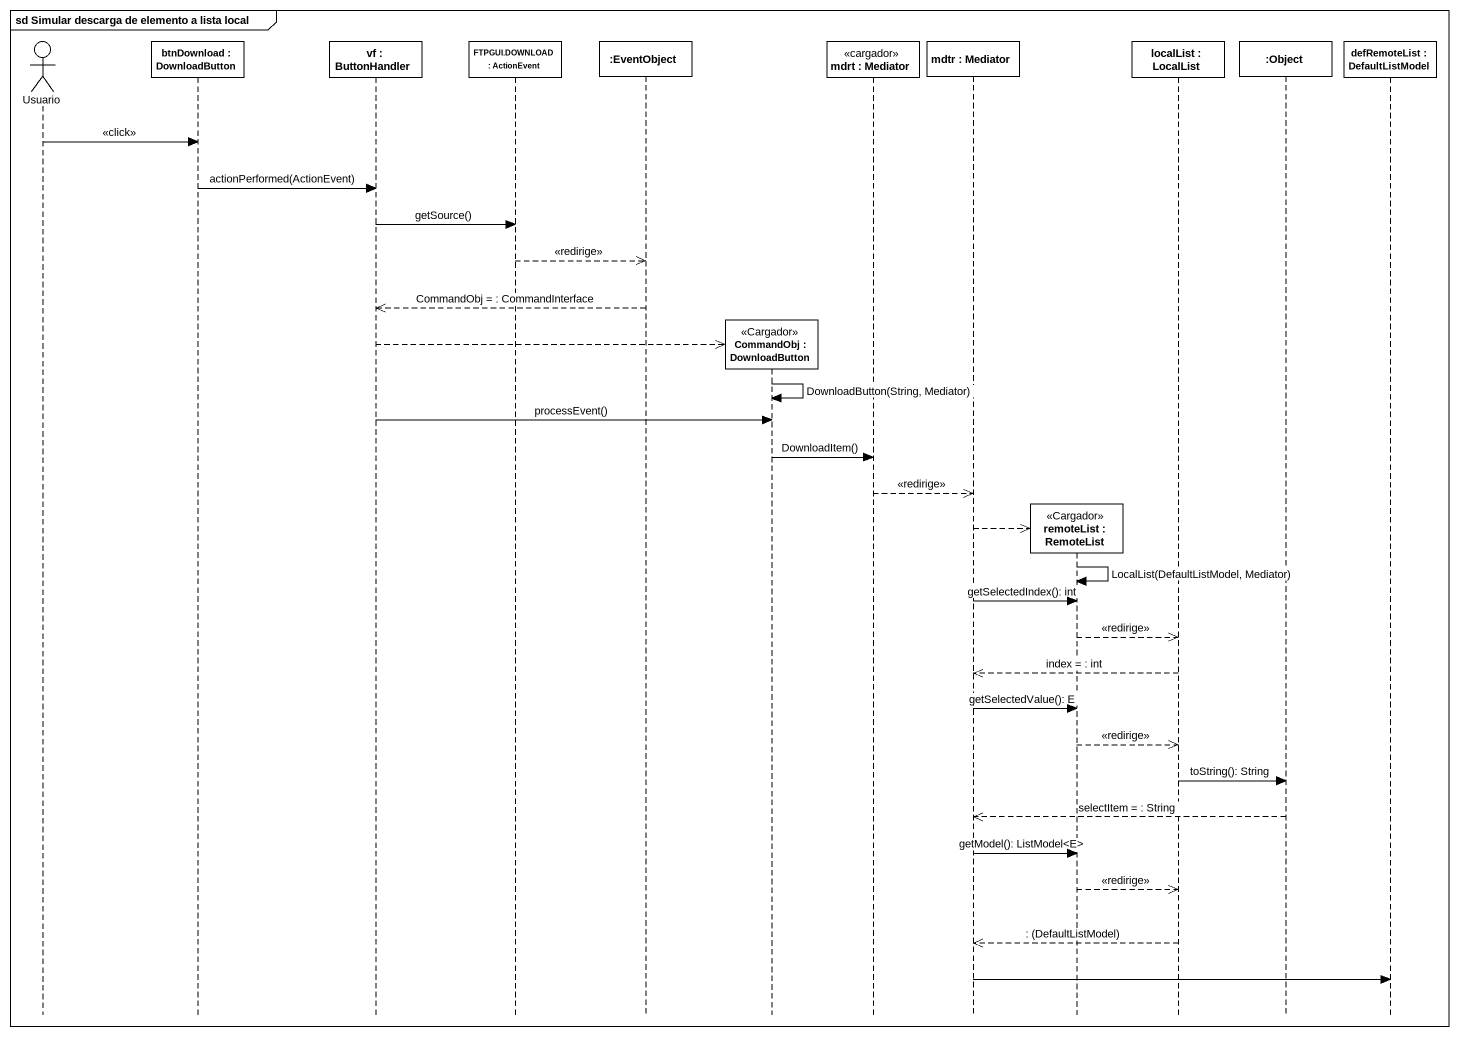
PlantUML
@startuml
mainframe sd Simular descarga de elemento a lista local
hide footbox
actor Usuario
participant "btnDownload : DownloadButton" as btnDownload
participant "vf : ButtonHandler" as vf
participant "FTPGUI.DOWNLOAD : ActionEvent" as FTPGUI_DOWNLOAD
participant ":EventObject" as EventObject
participant "CommandObj : DownloadButton" as CommandObj <<Cargador>>
participant "mdrt : Mediator" as mdrt <<cargador>>
participant "mdtr : Mediator" as mdtr
participant "remoteList : RemoteList" as remoteList <<Cargador>>
participant "localList : LocalList" as localList
participant ":Object" as Object_
participant "defRemoteList : DefaultListModel" as defRemoteList

Usuario -> btnDownload : <<click>>
btnDownload -> vf : actionPerformed(ActionEvent)
vf -> FTPGUI_DOWNLOAD : getSource()
FTPGUI_DOWNLOAD -->> EventObject : <<redirige>>
EventObject -->> vf : CommandObj = : CommandInterface
vf -->> CommandObj **
CommandObj -> CommandObj : DownloadButton(String, Mediator)
vf -> CommandObj : processEvent()
CommandObj -> mdrt : DownloadItem()
mdrt -->> mdtr : <<redirige>>
mdtr -->> remoteList **
remoteList -> remoteList : LocalList(DefaultListModel, Mediator)
mdtr -> remoteList : getSelectedIndex(): int
remoteList -->> localList : <<redirige>>
localList -->> mdtr : index = : int
mdtr -> remoteList : getSelectedValue(): E
remoteList -->> localList : <<redirige>>
localList -> Object_ : toString(): String
Object_ -->> mdtr : selectItem = : String
mdtr -> remoteList : getModel(): ListModel<E>
remoteList -->> localList : <<redirige>>
localList -->> mdtr : : (DefaultListModel)
mdtr -> defRemoteList
@enduml
